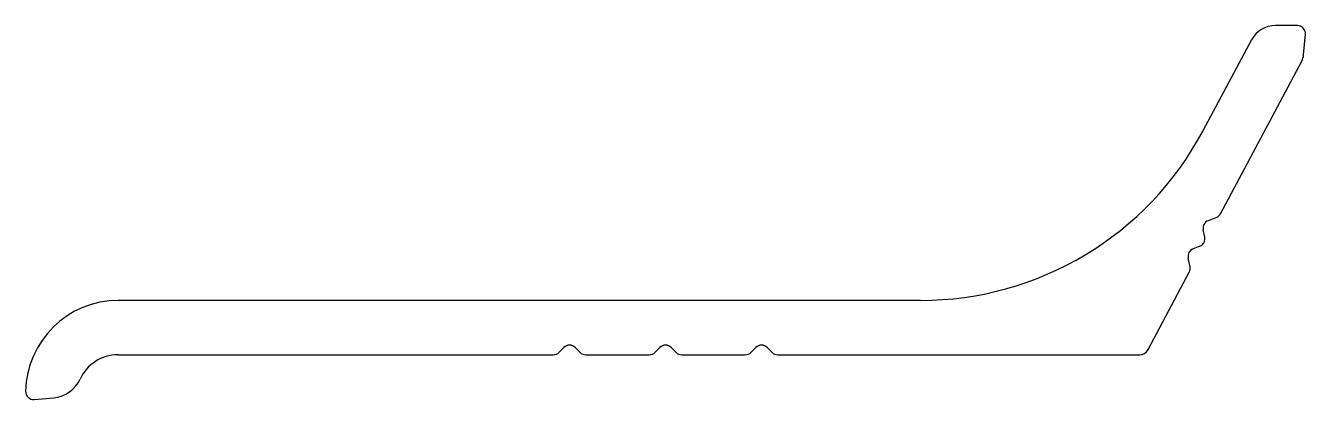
# Model space of a CAD drawing. Extents: x 2579.9 to 2619.9, y 1329.7 to 1341.4.
import ezdxf

# ---------------------------------------------------------------- set-up
doc = ezdxf.new("R2010")
doc.units = 0
doc.layers.get('0').update_dxf_attribs({"linetype": 'CONTINUOUS'})

msp = doc.modelspace()

# ---------------------------------------------------------------- linework, layer by layer
for p, q in [((2619.662, 1341.447), (2618.974, 1341.447)), ((2618.223, 1340.997), (2616.711, 1338.153)), ((2619.854, 1340.527), (2619.911, 1341.176)), ((2617.259, 1335.561), (2619.798, 1340.336)), ((2617.131, 1335.446), (2616.869, 1335.342)), ((2616.767, 1334.83), (2616.718, 1335.057)), ((2616.615, 1334.545), (2616.4, 1334.459)), ((2616.308, 1333.899), (2616.248, 1334.174)), ((2614.997, 1331.307), (2616.284, 1333.729)), ((2607.882, 1332.847), (2582.812, 1332.847)), ((2596.582, 1331.221), (2596.735, 1331.374)), ((2597.089, 1331.374), (2597.242, 1331.221)), ((2599.582, 1331.221), (2599.735, 1331.374)), ((2600.089, 1331.374), (2600.242, 1331.221)), ((2602.582, 1331.221), (2602.735, 1331.374)), ((2603.089, 1331.374), (2603.242, 1331.221)), ((2582.799, 1331.147), (2596.405, 1331.147)), ((2597.419, 1331.147), (2599.405, 1331.147)), ((2600.419, 1331.147), (2602.405, 1331.147)), ((2603.419, 1331.147), (2614.732, 1331.147)), ((2580.184, 1329.749), (2580.792, 1329.803))]:
    msp.add_line(p, q)
for centre, radius, start, end in [((2618.974, 1340.597), 0.85, 90, 152), ((2619.662, 1341.197), 0.25, 355, 90), ((2619.356, 1340.571), 0.5, 332, 355), ((2607.882, 1342.847), 10, 270, 332), ((2616.962, 1335.11), 0.25, 111.758, 192.242), ((2617.038, 1335.679), 0.25, 291.758, 332), ((2616.523, 1334.777), 0.25, 291.758, 12.242), ((2616.493, 1334.227), 0.25, 111.758, 192.242), ((2616.064, 1333.846), 0.25, 332, 12.242), ((2582.812, 1329.947), 2.9, 90, 178.8973), ((2596.405, 1331.397), 0.25, 270, 315), ((2596.912, 1331.197), 0.25, 45, 135), ((2597.419, 1331.397), 0.25, 225, 270), ((2599.405, 1331.397), 0.25, 270, 315), ((2599.912, 1331.197), 0.25, 45, 135), ((2600.419, 1331.397), 0.25, 225, 270), ((2602.405, 1331.397), 0.25, 270, 315), ((2602.912, 1331.197), 0.25, 45, 135), ((2603.419, 1331.397), 0.25, 225, 270), ((2614.732, 1331.447), 0.3, 270, 332), ((2582.799, 1329.847), 1.3, 90, 155.5673), ((2580.705, 1330.799), 1, 275, 335.5673), ((2580.162, 1329.998), 0.25, 178.8973, 275)]:
    msp.add_arc(centre, radius, start, end)

doc.saveas('drawing.dxf')
